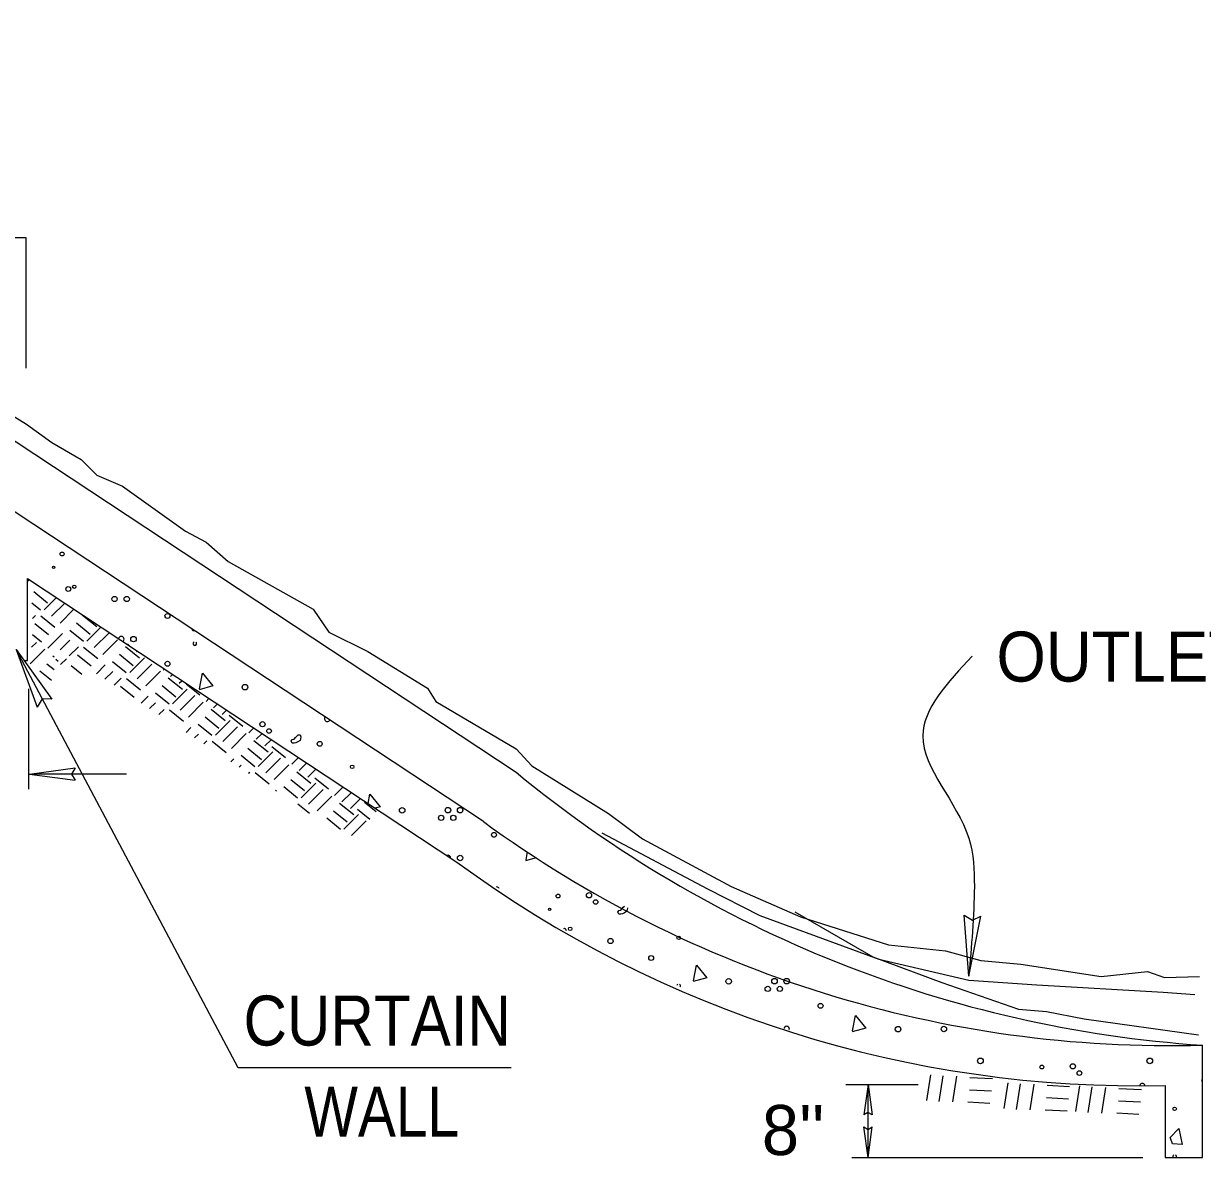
# Model space of a CAD drawing. Extents: x -394 to -23, y 148 to 430.
# Drawn here: x -96.17 to -63.16, y 263.1 to 294.84 of the extents above; entities that cross this region are included whole.
import ezdxf

# ---------------------------------------------------------------- set-up
doc = ezdxf.new("R2010")
doc.units = 0
doc.header["$LTSCALE"] = 0.56
doc.layers.add('1', color=7, linetype='Continuous', lineweight=13)

msp = doc.modelspace()

# ---------------------------------------------------------------- linework, layer by layer
at = {"layer": '1', "lineweight": 25}
for p, q in [((-114.1162, 294.8381), (-82.38, 273.8785)), ((-83.2929, 272.4962), (-114.9187, 293.3828)), ((-96.3784, 277.3187), (-95.3732, 275.9242)), ((-96.3784, 277.3187), (-95.7866, 275.7047)), ((-96.0014, 273.8288), (-94.7242, 274.0043)), ((-96.0014, 273.8288), (-94.7242, 273.6533)), ((-69.7043, 268.1672), (-69.8317, 269.8816)), ((-69.7043, 268.1672), (-69.3647, 269.8524)), ((-72.5254, 265.1343), (-72.6424, 264.2827)), ((-72.5254, 265.1343), (-72.4084, 264.2827)), ((-72.5246, 263.0952), (-72.6416, 263.9468)), ((-72.5246, 263.0952), (-72.4076, 263.9468))]:
    msp.add_line(p, q, dxfattribs=at)
at = {"layer": '1'}
for p, q in [((-96.0582, 279.2209), (-96.0092, 279.2697)), ((-95.8844, 278.9364), (-95.5018, 278.6253)), ((-95.9343, 278.6226), (-95.6928, 278.4262)), ((-95.5957, 278.4241), (-95.251, 278.7677)), ((-95.3872, 278.244), (-95.0172, 278.6129)), ((-95.9218, 278.1803), (-95.8323, 278.2695)), ((-95.686, 278.2603), (-95.2924, 277.9398)), ((-95.1473, 278.0561), (-94.7597, 278.4424)), ((-94.5157, 278.2775), (-94.1222, 277.9569)), ((-95.8552, 278.0422), (-95.4726, 277.7311)), ((-94.6849, 278.0593), (-94.3023, 277.7482)), ((-94.3962, 277.547), (-94.0016, 277.9405)), ((-95.9162, 277.7373), (-95.6637, 277.5319)), ((-95.4934, 277.3495), (-95.0813, 277.7602)), ((-94.876, 277.8602), (-94.4934, 277.5491)), ((-94.1877, 277.367), (-93.7757, 277.7778)), ((-93.9478, 277.1791), (-93.5357, 277.5899)), ((-95.9821, 276.9145), (-95.5699, 277.3254)), ((-95.9472, 277.3763), (-95.8099, 277.5133)), ((-95.1488, 277.3052), (-94.8728, 277.5803)), ((-94.8902, 277.1358), (-94.6329, 277.3924)), ((-94.4865, 277.3832), (-94.0929, 277.0627)), ((-93.3162, 277.4004), (-92.9227, 277.0798)), ((-93.2507, 277.434), (-93.2451, 277.4396)), ((-93.0108, 277.2461), (-92.9876, 277.2692)), ((-95.3505, 277.1358), (-95.3165, 277.1082)), ((-95.265, 277.0457), (-95.1977, 276.9909)), ((-95.1333, 276.8914), (-94.9698, 277.0544)), ((-94.6557, 277.1651), (-94.2732, 276.854)), ((-93.6765, 276.9831), (-93.2939, 276.672)), ((-93.4854, 277.1823), (-93.1028, 276.8712)), ((-93.1968, 276.6699), (-92.7847, 277.0807)), ((-95.7107, 276.7186), (-95.3875, 276.4557)), ((-95.5197, 276.9178), (-95.3165, 276.7525)), ((-94.8378, 276.8691), (-94.5357, 276.6233)), ((-94.1286, 276.6373), (-93.8818, 276.8832)), ((-93.8937, 276.4836), (-93.6733, 276.7032)), ((-92.9882, 276.4899), (-92.5762, 276.9008)), ((-92.7483, 276.302), (-92.3362, 276.7128)), ((-92.2597, 276.7369), (-92.2294, 276.7672)), ((-92.0512, 276.5569), (-91.9957, 276.6123)), ((-93.6351, 276.3143), (-93.4334, 276.5153)), ((-93.4562, 276.2881), (-93.0737, 275.9769)), ((-93.2871, 276.5062), (-92.8935, 276.1856)), ((-92.286, 276.3052), (-91.9034, 275.9941)), ((-92.1168, 276.5233), (-91.7232, 276.2027)), ((-91.8113, 276.369), (-91.7382, 276.4419)), ((-91.613, 276.3534), (-91.2305, 276.0423)), ((-96.0255, 273.4087), (-96.0255, 276.2109)), ((-92.8734, 275.8157), (-92.6824, 276.0062)), ((-92.477, 276.106), (-92.0944, 275.7949)), ((-91.9973, 275.7928), (-91.5852, 276.2037)), ((-91.7888, 275.6128), (-91.3767, 276.0237)), ((-91.0602, 275.8598), (-90.9799, 275.9399)), ((-92.6386, 275.662), (-92.4739, 275.8262)), ((-92.3799, 275.4927), (-92.2339, 275.6382)), ((-92.0876, 275.6291), (-91.694, 275.3085)), ((-91.5489, 275.4249), (-91.1367, 275.8358)), ((-90.9173, 275.6463), (-90.5237, 275.3257)), ((-90.8517, 275.6798), (-90.7462, 275.7851)), ((-90.6118, 275.4919), (-90.4887, 275.6147)), ((-91.0865, 275.4281), (-90.7039, 275.117)), ((-90.7978, 274.9158), (-90.3858, 275.3266)), ((-90.4136, 275.4763), (-90.031, 275.1653)), ((-91.6183, 274.9941), (-91.4829, 275.1291)), ((-91.3834, 274.8403), (-91.2744, 274.9491)), ((-91.2776, 275.229), (-90.895, 274.9178)), ((-90.5893, 274.7357), (-90.1773, 275.1466)), ((-90.3494, 274.5478), (-89.9372, 274.9587)), ((-89.8607, 274.9828), (-89.7305, 275.1127)), ((-89.6522, 274.8028), (-89.4967, 274.9578)), ((-91.1248, 274.6711), (-91.0345, 274.7612)), ((-90.8881, 274.752), (-90.4945, 274.4314)), ((-89.7178, 274.7692), (-89.3242, 274.4486)), ((-89.4123, 274.6148), (-89.2392, 274.7874)), ((-90.0781, 274.3519), (-89.6955, 274.0408)), ((-89.887, 274.5511), (-89.5044, 274.2399)), ((-89.5984, 274.0387), (-89.1863, 274.4495)), ((-89.2141, 274.5992), (-88.8315, 274.2882)), ((-90.3632, 274.1725), (-90.2834, 274.252)), ((-90.1283, 274.0188), (-90.0749, 274.072)), ((-89.3898, 273.8587), (-88.9778, 274.2696)), ((-89.1499, 273.6707), (-88.7378, 274.0817)), ((-88.6613, 274.1058), (-88.4811, 274.2854)), ((-88.4528, 273.9257), (-88.2472, 274.1307)), ((-88.2128, 273.7378), (-87.9898, 273.9602)), ((-95.9103, 273.8294), (-93.2902, 273.8294)), ((-89.8697, 273.8495), (-89.835, 273.8841)), ((-89.6887, 273.8749), (-89.2951, 273.5543)), ((-88.6876, 273.674), (-88.305, 273.3628)), ((-88.5184, 273.8921), (-88.1248, 273.5715)), ((-88.0146, 273.7222), (-87.6321, 273.4111)), ((-89.1081, 273.3509), (-89.084, 273.3749)), ((-88.8786, 273.4748), (-88.496, 273.1637)), ((-88.3989, 273.1617), (-87.9868, 273.5724)), ((-88.1904, 272.9816), (-87.7782, 273.3925)), ((-87.4618, 273.2287), (-87.2316, 273.4582)), ((-87.2533, 273.0486), (-86.9978, 273.3034)), ((-88.4892, 272.9978), (-88.1637, 272.7328)), ((-87.9505, 272.7937), (-87.5383, 273.2046)), ((-87.3189, 273.015), (-86.9253, 272.6944)), ((-87.0134, 272.8607), (-86.7403, 273.1329)), ((-86.6241, 273.0442), (-86.2938, 272.7758)), ((-87.4881, 272.7969), (-87.1055, 272.4857)), ((-87.1994, 272.2846), (-86.7873, 272.6953)), ((-86.8152, 272.8451), (-86.4761, 272.5693)), ((-87.6792, 272.5978), (-87.2966, 272.2866)), ((-86.9909, 272.1045), (-86.5788, 272.5154)), ((-82.1012, 271.4232), (-82.0583, 271.6491)), ((-81.8152, 271.4824), (-82.1116, 271.4023)), ((-79.2623, 270.0811), (-79.2726, 270.0297)), ((-70.8748, 264.6874), (-70.7621, 265.406)), ((-70.5316, 264.6596), (-70.4189, 265.3782)), ((-73.1441, 265.1344), (-71.1192, 265.1344)), ((-72.525, 263.0951), (-72.525, 265.1344)), ((-70.1508, 264.647), (-70.0382, 265.3657)), ((-69.6769, 265.3363), (-69.0433, 265.3032)), ((-68.7114, 264.4666), (-68.5987, 265.1852)), ((-68.3682, 264.4387), (-68.2555, 265.1574)), ((-67.9874, 264.4262), (-67.8747, 265.1448)), ((-67.5135, 265.1155), (-66.8798, 265.0824)), ((-66.7025, 264.3782), (-66.5897, 265.0967)), ((-66.3593, 264.3503), (-66.2466, 265.069)), ((-65.9785, 264.3377), (-65.8658, 265.0564)), ((-69.6867, 264.9914), (-69.0711, 264.9597)), ((-67.5233, 264.7706), (-66.9077, 264.7389)), ((-65.5046, 265.0271), (-64.8709, 264.994)), ((-69.7325, 264.6495), (-69.1169, 264.6178)), ((-67.5691, 264.4287), (-66.9535, 264.397)), ((-65.5143, 264.6822), (-64.8987, 264.6505)), ((-65.5602, 264.3402), (-64.9446, 264.3086)), ((-72.9808, 263.0951), (-64.8346, 263.0951))]:
    msp.add_line(p, q, dxfattribs=at)
for points in [[(-96.0976, 285.1927), (-96.0976, 288.8388), (-99.3465, 288.8388)], [(-91.3743, 277.8333), (-91.4324, 277.8378), (-91.4469, 277.8813)], [(-82.5164, 265.6003), (-90.1567, 265.6003), (-96.3778, 277.3193)], [(-91.2452, 276.2112), (-91.1621, 276.648), (-90.8709, 276.2943), (-91.2556, 276.1903)], [(-88.4271, 274.7657), (-88.4894, 274.7345), (-88.5414, 274.7033), (-88.5934, 274.6928), (-88.6454, 274.6928), (-88.6766, 274.7448), (-88.6454, 274.7968), (-88.5934, 274.8073), (-88.5519, 274.8488), (-88.5206, 274.8905), (-88.4791, 274.9217), (-88.4271, 274.9217), (-88.4062, 274.8697), (-88.4166, 274.8177)], [(-88.4158, 274.8157), (-88.4282, 274.7668), (-88.4297, 274.7655)], [(-86.5222, 273.0043), (-86.4719, 273.2682), (-86.1808, 272.9145), (-86.3266, 272.8751)], [(-79.2831, 269.9777), (-79.3454, 269.9465), (-79.3974, 269.9153), (-79.4494, 269.9048), (-79.5014, 269.9048), (-79.5326, 269.9568), (-79.5014, 270.0088), (-79.4494, 270.0193), (-79.4079, 270.0608), (-79.3766, 270.1025), (-79.3453, 270.126)], [(-79.2717, 270.0277), (-79.2843, 269.9788), (-79.2857, 269.9775)], [(-77.4111, 268.0433), (-77.3279, 268.4802), (-77.0367, 268.1265), (-77.4214, 268.0225)], [(-72.9573, 266.6352), (-72.8741, 267.072), (-72.5829, 266.7183), (-72.9676, 266.6143)], [(-64.0733, 263.6403), (-63.8236, 263.9002), (-63.7301, 263.453), (-64.0004, 263.4738), (-64.0524, 263.6298)]]:
    msp.add_lwpolyline(points, dxfattribs=at)
at = {"layer": '1', "lineweight": 25}
for points in [[(-100.0722, 286.0739), (-96.0914, 283.6224), (-95.3769, 283.1117), (-94.5603, 282.635), (-94.118, 282.1923), (-93.4035, 281.8859), (-91.6342, 280.6261), (-91.0558, 280.3197), (-90.4433, 279.7748), (-88.0616, 278.4469), (-87.6193, 277.8), (-86.5305, 277.2552), (-84.8633, 276.2337), (-84.6252, 275.8592), (-82.3795, 274.5313), (-81.9372, 274.0547), (-79.7937, 272.7267), (-78.841, 272.0117), (-76.3572, 270.6837), (-74.4177, 269.8325)], [(-96.1328, 277.0107), (-96.0582, 277.0107), (-96.0582, 279.3021), (-84.04, 271.3649)], [(-95.3732, 275.9242), (-95.6438, 275.9297), (-95.7866, 275.7047)], [(-94.7242, 274.0043), (-94.823, 273.827), (-94.7242, 273.6533)], [(-79.9808, 272.182), (-77.0207, 270.6157), (-75.5577, 269.8667), (-72.2232, 268.6408), (-69.7054, 268.062), (-67.8001, 267.9258), (-64.2615, 267.7215), (-63.3769, 267.6534)], [(-74.571, 269.9688), (-72.3934, 268.7089), (-70.454, 267.9939), (-68.3104, 267.2448), (-67.5279, 267.1767), (-66.4731, 266.9724), (-63.2748, 266.5298)], [(-74.4177, 269.8325), (-71.9511, 269.0494), (-70.3519, 268.8792), (-69.3652, 268.6068), (-68.2424, 268.5047), (-65.9967, 268.1642), (-64.7038, 268.3003), (-64.2275, 268.1301), (-63.2407, 268.1642)], [(-69.8317, 269.8816), (-69.604, 269.7353), (-69.3647, 269.8524)], [(-64.2026, 265.1091), (-64.2026, 263.0951), (-63.1619, 263.0951), (-63.1619, 266.2361), (-63.1619, 266.2398)], [(-72.4084, 264.2827), (-72.5267, 264.3487), (-72.6424, 264.2827)], [(-72.6416, 263.9468), (-72.5234, 263.8809), (-72.4076, 263.9468)]]:
    msp.add_lwpolyline(points, dxfattribs=at)
at = {"layer": '1'}
for centre, radius in [((-95.0904, 279.9887), 0.0537), ((-95.3277, 279.615), 0.0317), ((-94.9164, 279.0083), 0.0676), ((-94.7501, 279.0717), 0.0488), ((-93.6214, 278.729), 0.0735), ((-93.2807, 278.729), 0.0735), ((-92.1414, 278.2543), 0.0686), ((-93.0907, 277.6053), 0.077), ((-92.1414, 276.915), 0.0686), ((-89.9707, 276.261), 0.0778), ((-89.4801, 275.222), 0.0732), ((-89.2954, 275.0327), 0.0642), ((-87.8767, 274.674), 0.0688), ((-86.9697, 274.0307), 0.05), ((-85.5691, 272.8123), 0.0778), ((-84.4774, 272.6017), 0.0735), ((-84.2874, 272.8173), 0.077), ((-84.1367, 272.6017), 0.0735), ((-83.9467, 272.8173), 0.077), ((-82.9974, 272.127), 0.0686), ((-83.9467, 271.478), 0.077), ((-81.2041, 270.4127), 0.0537), ((-80.3361, 270.434), 0.0732), ((-81.4414, 270.039), 0.0317), ((-80.1514, 270.2447), 0.0642), ((-80.8637, 269.4957), 0.0488), ((-79.7351, 269.153), 0.0735), ((-77.8257, 269.2427), 0.05), ((-78.5957, 268.6783), 0.0686), ((-76.4251, 268.0243), 0.0778), ((-75.1434, 268.0293), 0.077), ((-74.8027, 268.0293), 0.077), ((-75.3334, 267.8137), 0.0735), ((-74.9927, 267.8137), 0.0735), ((-73.8534, 267.339), 0.0686), ((-71.6827, 266.685), 0.0778), ((-70.4011, 266.69), 0.077), ((-69.3777, 265.7987), 0.0797), ((-66.7904, 265.646), 0.0732), ((-64.6354, 265.7987), 0.0797), ((-67.6584, 265.6247), 0.0537), ((-66.6057, 265.4567), 0.0642), ((-63.9394, 264.4547), 0.05)]:
    msp.add_circle(centre, radius, dxfattribs=at)
for centre, radius, start, end in [((-93.4314, 277.6053), 0.077, 302.21969, 170.89631), ((-93.2807, 277.3897), 0.0735, 28.98723, 84.12877), ((-91.3714, 277.4793), 0.05, 120.61461, 59.38539), ((-87.6657, 275.3747), 0.0797, 140.8747, 332.24118), ((-84.2874, 271.478), 0.077, 359.59633, 113.51967), ((-82.9234, 270.5867), 0.0797, 25.7308, 90.19645), ((-81.0301, 269.4323), 0.0676, 6.00569, 109.92156), ((-77.8257, 267.9033), 0.05, 120.61461, 178.99892), ((-77.8257, 267.9033), 0.05, 314.20855, 59.38539), ((-74.8027, 266.69), 0.077, 344.69813, 165.78956), ((-64.8464, 265.098), 0.0688, 11.17708, 168.37755), ((-63.1534, 265.251), 0.0317, 105.57018, 254.42982), ((-63.9394, 263.1153), 0.05, 120.61461, 203.90909), ((-63.9394, 263.1153), 0.05, 336.09091, 59.38539)]:
    msp.add_arc(centre, radius, start, end, dxfattribs=at)
at = {"layer": '1', "lineweight": 25}
for centre, radius, start, end in [((-60.8781, 299.9639), 33.805, 230.50161, 266.12622), ((-64.0934, 298.758), 32.5316, 233.83016, 271.64076), ((-64.9612, 297.2841), 32.1839, 233.64357, 271.35061)]:
    msp.add_arc(centre, radius, start, end, dxfattribs=at)
at = {"layer": '1'}
msp.add_spline([(-69.6109, 277.129), (-70.9935, 274.8963), (-69.7052, 272.0348), (-69.5481, 270.6827), (-69.7052, 268.167)], degree=3, dxfattribs=at)

# ---------------------------------------------------------------- texts
for s, width, p in [('OUTLET SIDEWALLS DES. NO. 2', 0.95, (-68.9288, 276.4161)), ('CURTAIN', 0.9, (-90.0109, 266.2267)), ('WALL', 0.85, (-88.3083, 263.6798))]:
    msp.add_text(s, height=1.4, dxfattribs=dict(at, width=width)).set_placement(p)
msp.add_text("8''", height=1.4, dxfattribs=at).set_placement((-75.4976, 263.1618))

doc.saveas('drawing.dxf')
